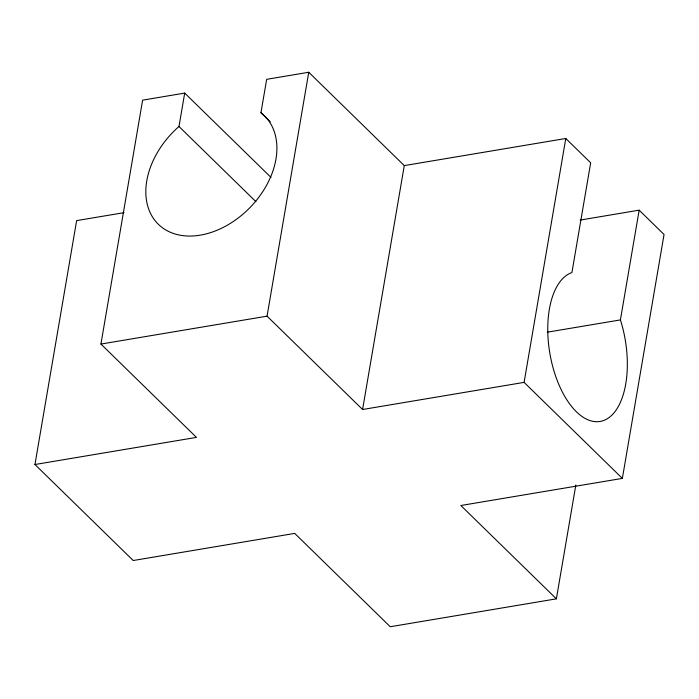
<?xml version="1.0" encoding="UTF-8"?>
<svg xmlns="http://www.w3.org/2000/svg" width="699" height="699" viewBox="0 0 699 699"><rect width="100%" height="100%" fill="white"/><g stroke="black" fill="none" stroke-linecap="round" stroke-linejoin="round"><path stroke-width="1.05" d="M575.845 484.957L556.378 598.842L390.252 626.741L294.725 533.398L133.212 560.519L34.95 464.512L76.637 220.613L124.02 212.662M34.95 464.512L196.463 437.391L100.927 344.057L142.622 100.158L184.702 93.089L270.976 177.389M580.17 220.071L639.166 210.163L620.406 319.915A75.885 38.296 80.5 0 1 607.824 418.395A75.885 38.296 80.5 0 1 552.044 363.891A75.885 38.296 80.5 0 1 571.922 272.54L590.681 162.797L565.788 138.481L404.275 165.602L308.748 72.259L266.668 79.328L260.954 112.731A75.885 53.884 -45.7 0 1 250.897 206.616A75.885 53.884 -45.7 0 1 156.593 222.448A75.885 53.884 -45.7 0 1 178.988 126.502L184.702 93.089M639.166 210.163L664.05 234.488L622.363 478.387L524.101 382.379L362.589 409.5L267.053 316.158L308.748 72.259M362.589 409.5L404.275 165.602M524.101 382.379L565.788 138.481M100.927 344.057L267.053 316.158M547.3 332.191L620.406 319.915M622.363 478.387L460.851 505.508L556.378 598.842M260.954 112.731L270.286 121.844M178.988 126.502L255.921 201.67"/></g></svg>
